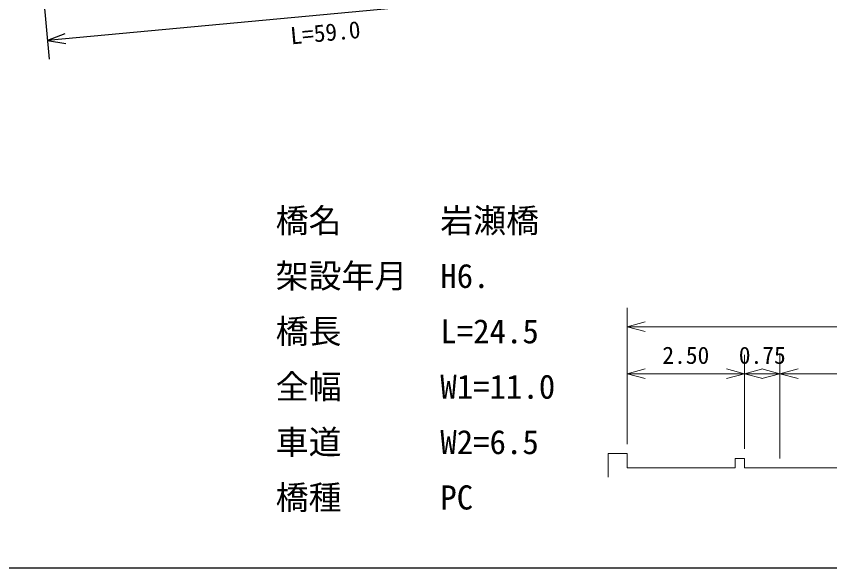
# Model space of a CAD drawing. Units: millimetres, scale not verified, with parts at other scales. Extents: x 40000 to 680000, y 20000 to 380000.
# Drawn here: x 278108 to 364576, y 205000 to 263654 of the extents above; entities that cross this region are included whole.
import ezdxf
from ezdxf.enums import TextEntityAlignment as Align

# ---------------------------------------------------------------- set-up
doc = ezdxf.new("R2010")
doc.units = ezdxf.units.MM
doc.header["$LTSCALE"] = 1000
for name, color, linetype, lineweight in [('S-STR-HTXT', 7, 'Continuous', 13), ('S-STR-STRC', 7, 'Continuous', 25), ('S-TTL-BAND', 7, 'Continuous', 25)]:
    doc.layers.add(name, color=color, linetype=linetype, lineweight=lineweight)
doc.styles.add('@ＭＳ ゴシック', font='')
doc.styles.add('ＭＳ ゴシック', font='')
doc.styles.get('@ＭＳ ゴシック').set_extended_font_data('@MS Gothic')
doc.styles.get('ＭＳ ゴシック').set_extended_font_data('MS Gothic')

msp = doc.modelspace()

# ---------------------------------------------------------------- linework, layer by layer
at = {"layer": 'S-STR-HTXT'}
for p, q in [((343029, 218133), (343029, 232633)), ((344961, 231151), (343029, 230633)), ((343029, 230633), (398029, 230633)), ((343029, 230633), (344961, 230115)), ((355529, 217633), (355529, 227633)), ((359279, 216633), (359279, 227633)), ((344961, 226151), (343029, 225633)), ((355529, 225633), (353597, 226151)), ((357461, 226151), (355529, 225633)), ((359279, 225633), (357347, 226151)), ((361211, 226151), (359279, 225633)), ((343029, 225633), (355529, 225633)), ((343029, 225633), (344961, 225115)), ((353597, 225115), (355529, 225633)), ((355529, 225633), (359279, 225633)), ((355529, 225633), (357461, 225115)), ((357347, 225115), (359279, 225633)), ((359279, 225633), (391779, 225633)), ((359279, 225633), (361211, 225115)), ((341029, 217133), (343029, 217133)), ((341029, 217133), (341029, 214633)), ((343029, 215633), (343029, 217133)), ((355529, 216633), (354529, 216633)), ((354529, 216633), (354529, 215633)), ((355529, 215633), (355529, 216633)), ((343029, 215633), (354529, 215633)), ((355529, 215633), (359279, 215633)), ((359279, 215633), (391779, 215633))]:
    msp.add_line(p, q, dxfattribs=at)
at = {"layer": 'S-STR-STRC'}
for p, q in [((278261, 294945), (281596, 259100)), ((340157, 266558), (281411, 261092)), ((283286, 261786), (281411, 261092)), ((281411, 261092), (283382, 260755))]:
    msp.add_line(p, q, dxfattribs=at)
at = {"layer": 'S-TTL-BAND'}
msp.add_line((40000, 205000), (579000, 205000), dxfattribs=at)

# ---------------------------------------------------------------- texts
at = {"layer": 'S-STR-HTXT', "style": 'ＭＳ ゴシック'}
for s, p in [('橋名\u3000\u3000\u3000岩瀬橋', (305680, 239878)), ('架設年月\u3000H6.', (305680, 233987)), ('橋長\u3000\u3000\u3000L=24.5', (305680, 228096)), ('全幅\u3000\u3000\u3000W1=11.0', (305680, 222205)), ('車道\u3000\u3000\u3000W2=6.5', (305680, 216314)), ('橋種\u3000\u3000\u3000PC', (305680, 210423))]:
    msp.add_text(s, height=2566, dxfattribs=at).set_placement(p, align=Align.BOTTOM_LEFT)
for s, p in [('2.50', (349279, 226133)), ('0.75', (357404, 226133))]:
    msp.add_text(s, height=1833, dxfattribs=at).set_placement(p, align=Align.BOTTOM_CENTER)
at = {"layer": 'S-STR-STRC', "style": '@ＭＳ ゴシック'}
msp.add_text('L=59.0', height=1833, rotation=5.316, dxfattribs=at).set_placement((310876, 262829), align=Align.TOP_CENTER)

doc.saveas('drawing.dxf')
